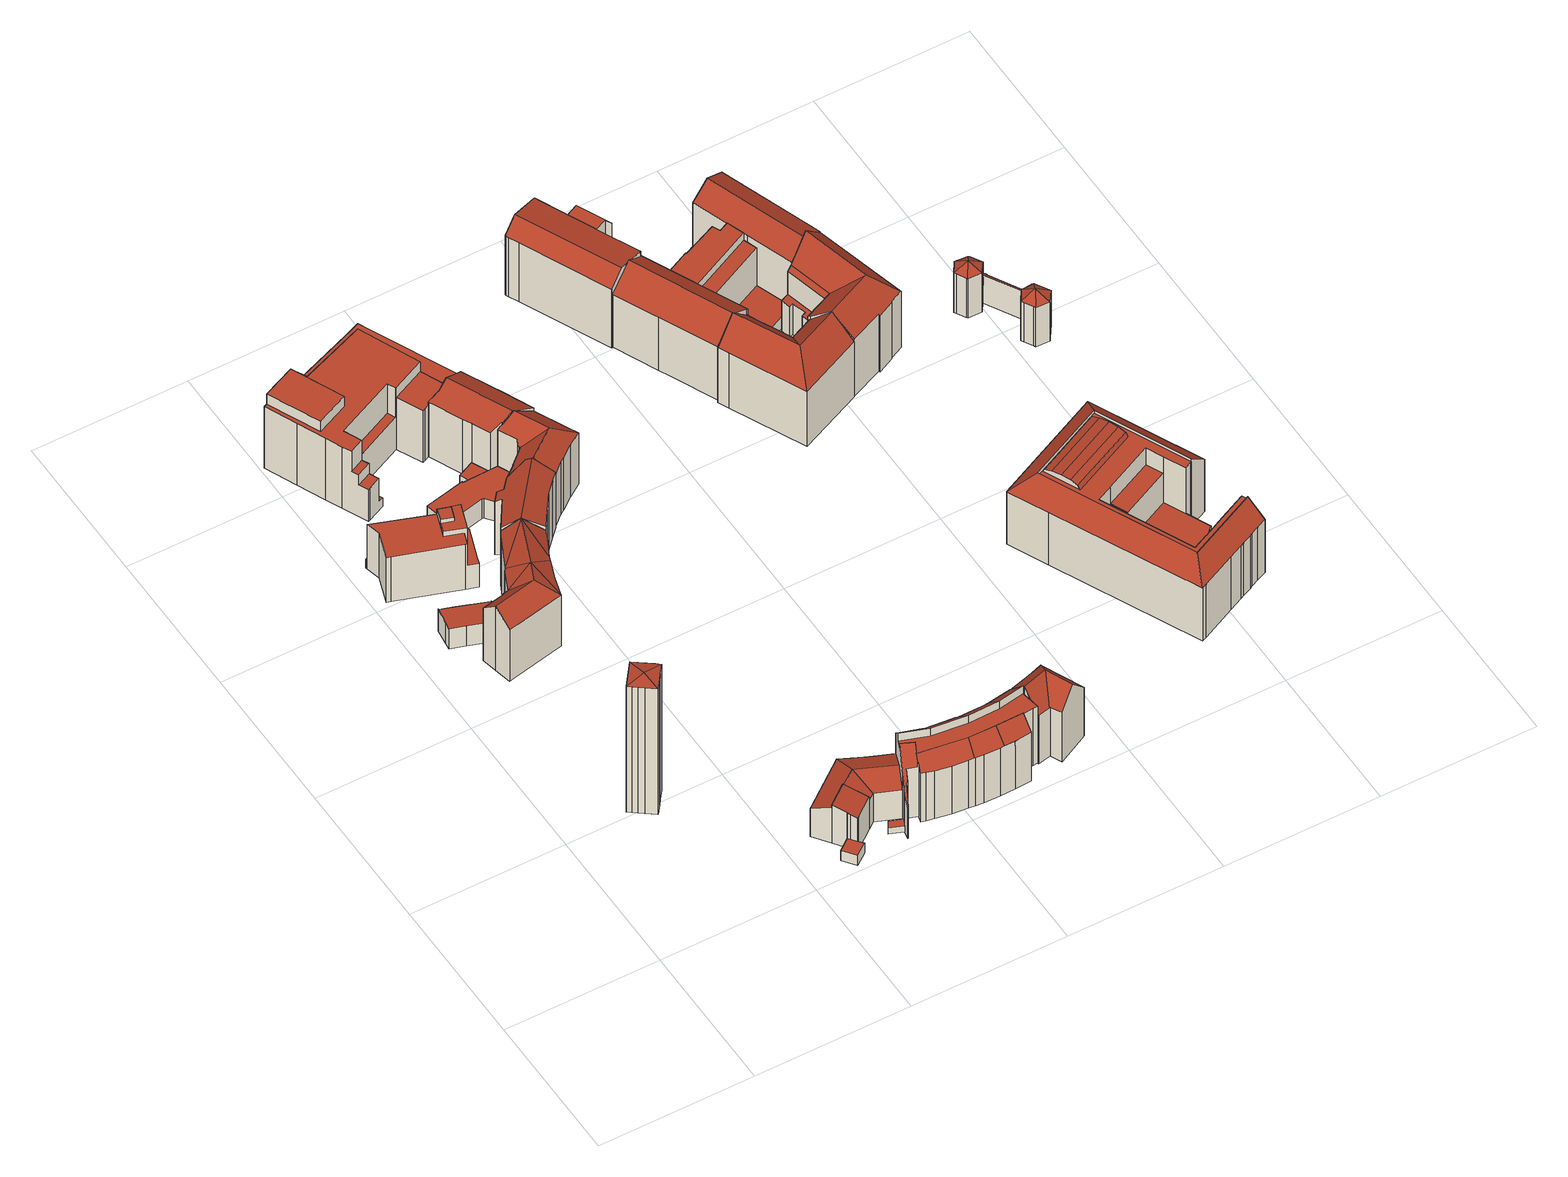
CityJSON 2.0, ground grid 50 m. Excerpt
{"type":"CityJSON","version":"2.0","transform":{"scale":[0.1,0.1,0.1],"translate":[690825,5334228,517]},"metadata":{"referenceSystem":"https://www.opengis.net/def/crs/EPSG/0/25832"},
"CityObjects":{
"building1":{"type":"Building","attributes":{"Gemeindeschluessel":"09162000","HoeheDach":"572.650","HoeheGrund":"520.440","Methode":"2000","NiedrigsteTraufeDesGebaeudes":"571.457","Geometrietyp2DReferenz":"3000","function":"31001_2000","roofType":"3500","measuredHeight":52.21},"geometry":[{"type":"MultiSurface","lod":"2","boundaries":[[[0,1,2,3,4]],[[4,3,5,6]],[[7,8,9,10]],[[4,6,8,7]],[[11,3,2,12]],[[12,2,1,13]],[[14,15,16,17]],[[17,16,18,19]],[[18,16,15,0,4,7]],[[12,13,20,14,17,19,10,9,21,22,11]],[[13,1,0,20]],[[19,18,7,10]],[[6,5,22,21,9,8]],[[20,0,15,14]],[[22,5,3,11]]],"semantics":{"surfaces":[{"type":"RoofSurface"},{"type":"WallSurface"},{"type":"GroundSurface"}],"values":[0,0,1,0,1,1,1,1,0,2,1,1,1,1,1]}}]},
"building2":{"type":"Building","attributes":{"Gemeindeschluessel":"09162000","HoeheDach":"528.881","HoeheGrund":"520.090","Methode":"1000","NiedrigsteTraufeDesGebaeudes":"528.178","Geometrietyp2DReferenz":"3000","function":"31001_9998","roofType":"1000","measuredHeight":8.79,"storeysAboveGround":2},"geometry":[{"type":"MultiSurface","lod":"2","boundaries":[[[23,24,25,26,27,28]],[[29,30,31,32,33,34]],[[29,34,25,24]],[[35,36,37,38]],[[30,29,24,23,28,39,40,35,38,41,42,31]],[[27,43,44,40,39,28]],[[45,32,31,42,41,46]],[[38,37,46,41]],[[26,25,34,33,32,45,46,37,36,44,43,27]],[[40,44,36,35]]],"semantics":{"surfaces":[{"type":"WallSurface"},{"type":"GroundSurface"},{"type":"RoofSurface"}],"values":[0,0,0,0,1,0,0,0,2,0]}}]},
"building3":{"type":"Building","attributes":{"Gemeindeschluessel":"09162000","HoeheDach":"541.550","HoeheGrund":"519.750","Methode":"2000","NiedrigsteTraufeDesGebaeudes":"529.400","Geometrietyp2DReferenz":"3000","function":"31001_9998","roofType":"1000","measuredHeight":21.8,"storeysAboveGround":6},"geometry":[{"type":"MultiSurface","lod":"2","boundaries":[[[47,48,49,50]],[[51,52,53,54,55,56,57]],[[58,59,60,61]],[[62,63,59,58]],[[64,65,66,67]],[[68,53,52,69]],[[70,71,63,62]],[[56,72,73,57]],[[54,74,75,55]],[[50,76,51,57,73,47]],[[49,48,77,78]],[[66,65,79,80]],[[81,82,83,61,60,71,70,84]],[[69,52,51,76]],[[78,77,64,67]],[[75,74,85,84,70,62,58,61,83]],[[86,80,79,81,84,85]],[[47,73,72,82,81,79,65,64,77,48]],[[68,86,85,74,54,53]],[[50,49,78,67,66,80,86,68,69,76]],[[59,63,71,60]],[[75,83,82,72,56,55]]],"semantics":{"surfaces":[{"type":"WallSurface"},{"type":"RoofSurface"},{"type":"GroundSurface"}],"values":[0,1,0,0,0,0,0,0,0,0,0,0,0,0,0,1,0,1,0,2,1,0]}}]},
"building4":{"type":"Building","attributes":{"Gemeindeschluessel":"09162000","HoeheDach":"524.140","HoeheGrund":"520.089","Methode":"2000","NiedrigsteTraufeDesGebaeudes":"524.140","Geometrietyp2DReferenz":"3000","function":"31001_2000","roofType":"1000","measuredHeight":4.05},"geometry":[{"type":"MultiSurface","lod":"2","boundaries":[[[87,88,89,90]],[[88,91,92,93,94,95,89]],[[90,89,95,96]],[[88,87,97,91]],[[96,95,94,98]],[[98,94,93,99]],[[97,87,90,96,98,99,100]],[[100,92,91,97]],[[99,93,92,100]]],"semantics":{"surfaces":[{"type":"WallSurface"},{"type":"RoofSurface"},{"type":"GroundSurface"}],"values":[0,1,0,0,0,0,2,0,0]}}]},
"building5":{"type":"Building","attributes":{"Gemeindeschluessel":"09162000","HoeheDach":"523.122","HoeheGrund":"519.820","Methode":"2000","NiedrigsteTraufeDesGebaeudes":"523.120","Geometrietyp2DReferenz":"3000","function":"31001_2000","roofType":"1000","measuredHeight":3.3},"geometry":[{"type":"MultiSurface","lod":"2","boundaries":[[[101,102,103,104,105,106]],[[107,108,109,110]],[[111,112,113,102,101,106,114,115,116,109,108,117,118,119,120]],[[121,119,118,122]],[[123,120,119,121]],[[80,111,120,123]],[[124,114,106,105]],[[124,125,126,116,115,114]],[[118,117,108,107,127,122]],[[125,124,105,104,103,86,128,80,123,121,122,127,107,110,126]],[[110,109,116,126]],[[128,86,113,112,111,80]],[[103,102,113,86]]],"semantics":{"surfaces":[{"type":"WallSurface"},{"type":"RoofSurface"},{"type":"GroundSurface"}],"values":[0,0,1,0,0,0,0,0,0,2,0,0,0]}}]},
"building6":{"type":"Building","attributes":{"Gemeindeschluessel":"09162000","HoeheDach":"546.240","HoeheGrund":"520.100","Methode":"2000","NiedrigsteTraufeDesGebaeudes":"527.965","Geometrietyp2DReferenz":"3000","function":"31001_9998","roofType":"3100","measuredHeight":26.14,"storeysAboveGround":7},"geometry":[{"type":"MultiSurface","lod":"2","boundaries":[[[129,130,131,132,133,134]],[[135,136,137,138,139,34,29]],[[140,141,142]],[[143,144,141,140]],[[145,146,147,148]],[[149,150,151,152,130,129,134,153]],[[29,34,154,31]],[[155,156,157,158]],[[141,159,160,161,142]],[[144,162,163,164,141]],[[145,153,134,133,165,166,167,146]],[[168,169,170,152,151,150]],[[139,171,172,154,34]],[[173,174,137,136]],[[157,175,140,142,138,137,174]],[[176,163,162,177]],[[171,142,161,178]],[[178,172,171]],[[160,179,180,181,31,154,172,178,161]],[[182,147,146,167]],[[158,157,174,173]],[[160,159,148,147,182,183,184,179]],[[170,169,168,185,186,176,177,187,188,189,155,158,173,136,135,29,31,181,180,179,184,183,182,167,166,165,133,132,131]],[[131,130,152,170]],[[156,190,143,140,175,157]],[[176,186,185,168,150,149,164,163]],[[141,145,148,159]],[[164,149,153,145,141]],[[155,189,188,143,190,156]],[[188,187,177,162,144,143]],[[139,138,142,171]]],"semantics":{"surfaces":[{"type":"WallSurface"},{"type":"RoofSurface"},{"type":"GroundSurface"}],"values":[0,0,1,1,1,1,0,0,1,1,0,0,1,0,1,0,0,1,0,0,0,0,2,0,1,0,1,1,0,0,0]}}]},
"building7":{"type":"Building","attributes":{"Gemeindeschluessel":"09162000","HoeheDach":"535.744","HoeheGrund":"520.195","Methode":"2000","NiedrigsteTraufeDesGebaeudes":"531.723","Geometrietyp2DReferenz":"3000","function":"31001_9998","roofType":"3100","measuredHeight":15.55,"storeysAboveGround":3},"geometry":[{"type":"MultiSurface","lod":"2","boundaries":[[[191,192,193,194,195]],[[196,197,192,191,198,199,200,201,202,203,204,205,206,207,208,209,210,211]],[[199,212,213,200]],[[207,214,215,208]],[[198,216,212,199]],[[200,213,217,201]],[[218,219,220,221,214,222]],[[193,223,221,220]],[[209,224,225,210]],[[218,222,206,205,204]],[[191,195,216,198]],[[221,226,227,225,224,215,214]],[[204,203,228,219,218]],[[210,225,227,211]],[[206,222,214,207]],[[196,229,230,197]],[[201,217,231,202]],[[219,228,232,220]],[[223,230,229,226,221]],[[202,231,228,203]],[[220,232,194,193]],[[208,215,224,209]],[[192,197,230,223,193]],[[196,211,227,226,229]],[[231,217,213,212,216,195,194,232,228]]],"semantics":{"surfaces":[{"type":"WallSurface"},{"type":"GroundSurface"},{"type":"RoofSurface"}],"values":[0,1,0,0,0,0,2,2,0,0,0,2,0,0,0,0,0,0,2,0,0,0,0,0,2]}}]},
"building8":{"type":"Building","attributes":{"Gemeindeschluessel":"09162000","HoeheDach":"522.697","HoeheGrund":"520.207","Methode":"1000","NiedrigsteTraufeDesGebaeudes":"522.697","Geometrietyp2DReferenz":"3000","function":"31001_2000","roofType":"1000","measuredHeight":2.49},"geometry":[{"type":"MultiSurface","lod":"2","boundaries":[[[233,234,235,236]],[[237,238,239,240]],[[239,235,234,240]],[[237,240,234,233]],[[236,235,239,238]],[[233,236,238,237]]],"semantics":{"surfaces":[{"type":"WallSurface"},{"type":"RoofSurface"},{"type":"GroundSurface"}],"values":[0,0,1,0,0,2]}}]},
"building9":{"type":"Building","attributes":{"Gemeindeschluessel":"09162000","HoeheDach":"548.787","HoeheGrund":"519.756","Methode":"2000","NiedrigsteTraufeDesGebaeudes":"523.198","Geometrietyp2DReferenz":"3000","function":"31001_9998","roofType":"1000","measuredHeight":29.03,"storeysAboveGround":6},"geometry":[{"type":"MultiSurface","lod":"2","boundaries":[[[241,242,243,244]],[[245,246,247,248]],[[249,250,251,252]],[[253,254,255,256]],[[257,258,259,260,261,262,248,247,263,264]],[[265,266,267,268]],[[269,241,244,270]],[[270,271,272,273,274,275,276,269]],[[260,259,277,278]],[[259,258,279,277]],[[280,281,282,283]],[[284,285,275,274]],[[286,287,288,289]],[[290,245,248,262]],[[290,291,292,246,245]],[[293,294,285,284]],[[286,289,295,296]],[[297,298,263,247,246]],[[297,299,300,298]],[[298,300,264,263]],[[273,293,284,274]],[[301,302,303,256,255,304]],[[283,268,267,278,277,279,305,280]],[[260,278,267,266,261]],[[246,292,301,304,299,297]],[[252,251,288,287]],[[286,296,302,301,292,291,265,268,283,282,306,271,270,244,243,249,252,287]],[[296,295,303,302]],[[307,281,280,305,257,264,300,299,304,255,254,242,241,269,276,294,293,273,272]],[[266,265,291,290,262,261]],[[294,276,275,285]],[[254,253,250,249,243,242]],[[307,272,271,306]],[[258,257,305,279]],[[281,307,306,282]],[[303,295,289,288,251,250,253,256]]],"semantics":{"surfaces":[{"type":"WallSurface"},{"type":"RoofSurface"},{"type":"GroundSurface"}],"values":[0,0,0,0,0,0,0,0,0,1,0,1,0,1,0,0,0,1,0,0,0,0,0,1,0,0,2,0,1,0,0,0,0,0,0,1]}}]},
"building10":{"type":"Building","attributes":{"Gemeindeschluessel":"09162000","HoeheDach":"546.237","HoeheGrund":"519.580","Methode":"2000","NiedrigsteTraufeDesGebaeudes":"540.852","Geometrietyp2DReferenz":"3000","function":"31001_9998","roofType":"3100","measuredHeight":26.66,"storeysAboveGround":7},"geometry":[{"type":"MultiSurface","lod":"2","boundaries":[[[308,309,310,311]],[[312,313,314,315]],[[316,317,318,319,310,309,314,153]],[[320,318,317,321]],[[322,323,316,153,324,325]],[[311,326,320,321,323,322,325,327,328,329,330,331,332,333,312,315,308]],[[315,314,309,308]],[[329,334,335,330]],[[153,314,313,336,337,338,335,334,339,340,324]],[[333,336,313,312]],[[328,327,340,339,334,329]],[[338,337,332,331,330,335]],[[325,324,340,327]],[[326,319,318,320]],[[321,317,316,323]],[[311,310,319,326]],[[332,337,336,333]]],"semantics":{"surfaces":[{"type":"WallSurface"},{"type":"RoofSurface"},{"type":"GroundSurface"}],"values":[0,0,1,0,0,2,0,0,1,0,0,0,0,0,0,0,0]}}]},
"building11":{"type":"Building","attributes":{"Gemeindeschluessel":"09162000","HoeheDach":"527.352","HoeheGrund":"519.510","Methode":"1000","NiedrigsteTraufeDesGebaeudes":"527.352","Geometrietyp2DReferenz":"3000","function":"31001_9998","roofType":"1000","measuredHeight":7.84,"storeysAboveGround":2},"geometry":[{"type":"MultiSurface","lod":"2","boundaries":[[[341,342,343,344,345,346,347,348,349,350,351,352,353,354,355,356,357,358,359,360,361,362,363,364,365]],[[357,366,367,358]],[[364,368,369,365]],[[345,370,371,346]],[[355,354,353,372,373,374]],[[367,366,375,374,373,372,376,377,378,379,380,381,371,370,382,383,384,385,369,368,386,387,388,389,390]],[[355,374,375,356]],[[356,375,366,357]],[[365,369,385,341]],[[341,385,384,342]],[[358,367,390,359]],[[381,380,348,347,346,371]],[[390,389,388,361,360,359]],[[343,342,384,383]],[[361,388,387,362]],[[348,380,379,349]],[[352,351,377,376,372,353]],[[344,382,370,345]],[[343,383,382,344]],[[386,368,364,363,362,387]],[[351,350,349,379,378,377]]],"semantics":{"surfaces":[{"type":"GroundSurface"},{"type":"WallSurface"},{"type":"RoofSurface"}],"values":[0,1,1,1,1,2,1,1,1,1,1,1,1,1,1,1,1,1,1,1,1]}}]},
"building12":{"type":"Building","attributes":{"Gemeindeschluessel":"09162000","HoeheDach":"540.748","HoeheGrund":"520.040","Methode":"1000","NiedrigsteTraufeDesGebaeudes":"540.748","Geometrietyp2DReferenz":"3000","function":"31001_9998","roofType":"1000","measuredHeight":20.71},"geometry":[{"type":"MultiSurface","lod":"2","boundaries":[[[391,392,393,394,395,396]],[[397,398,399,400,401,402,403,404,396,395,394,405,406]],[[404,407,391,396]],[[399,398,397,408,409,410]],[[406,411,408,397]],[[404,403,402,412,413,407]],[[401,400,399,410,414,415,412,402]],[[407,413,412,415,414,410,409,408,411,416,393,392,391]],[[416,411,406,405,394,393]]],"semantics":{"surfaces":[{"type":"WallSurface"},{"type":"GroundSurface"},{"type":"RoofSurface"}],"values":[0,1,0,0,0,0,0,2,0]}}]},
"building13":{"type":"Building","attributes":{"Gemeindeschluessel":"09162000","HoeheDach":"526.313","HoeheGrund":"520.180","Methode":"1000","NiedrigsteTraufeDesGebaeudes":"526.313","Geometrietyp2DReferenz":"3000","function":"31001_9998","roofType":"1000","measuredHeight":6.13},"geometry":[{"type":"MultiSurface","lod":"2","boundaries":[[[417,418,419,420]],[[418,417,421,422]],[[419,418,422,423]],[[420,424,421,417]],[[420,419,423,424]],[[423,422,421,424]]],"semantics":{"surfaces":[{"type":"WallSurface"},{"type":"RoofSurface"},{"type":"GroundSurface"}],"values":[0,0,1,2,0,0]}}]},
"building14":{"type":"Building","attributes":{"name":"Berufsfachschule","Gemeindeschluessel":"09162000","HoeheDach":"546.110","HoeheGrund":"520.050","Methode":"2000","NiedrigsteTraufeDesGebaeudes":"532.692","Geometrietyp2DReferenz":"3000","function":"31001_9998","roofType":"1000","measuredHeight":26.06,"storeysAboveGround":6},"geometry":[{"type":"MultiSurface","lod":"2","boundaries":[[[425,426,427,428]],[[429,430,431,432]],[[433,434,435,436,437]],[[438,439,432,431]],[[440,441,435,434]],[[442,443,444,445,446,447,448,449]],[[450,451,452,453,454]],[[455,456,457]],[[435,441,458,450,454,459,436]],[[460,461,462,463]],[[464,465,466,467]],[[468,469,430,429]],[[470,471,426,425]],[[472,459,454,473]],[[474,437,436,459,475,476,477,466,465,478]],[[439,479,480,481,440,434,433,482,483,464,467,484,462,461,470,425,428,485,486,443,442,487,488,489,490,491,492,493,494,495,496,468,429,432]],[[494,493,497,498,499]],[[488,500,501,489]],[[473,454,453,502]],[[503,498,497,504,505,506]],[[507,508,501,500,509,449,448]],[[428,427,510,485]],[[511,475,459,472]],[[492,491,512,505,504]],[[442,449,509,487]],[[513,514,503,515]],[[494,499,516,495]],[[517,507,448,447]],[[506,505,512,518,508,507]],[[515,503,506,519]],[[467,466,477,484]],[[485,510,520,486]],[[492,504,497,493]],[[474,478,483,482]],[[487,509,500,488]],[[468,496,521,514,513,469]],[[481,458,441,440]],[[462,484,477,476,522,463]],[[481,480,523,450,458]],[[514,521,516,499,498,503]],[[446,445,456,455]],[[523,451,450]],[[437,474,482,433]],[[495,516,521,496]],[[479,439,438,502,453,452]],[[480,479,452,451,523]],[[483,478,465,464]],[[490,489,501,508,518]],[[444,520,510,427,426,471,460,463,522,457,456,445]],[[444,443,486,520]],[[490,518,512,491]],[[461,460,471,470]],[[519,506,507,517]],[[438,431,430,469,513,515,519,517,447,446,455,457,511,472,473,502]],[[522,476,475,511,457]]],"semantics":{"surfaces":[{"type":"WallSurface"},{"type":"RoofSurface"},{"type":"GroundSurface"}],"values":[0,0,0,0,0,0,1,0,1,0,0,0,0,0,1,2,0,0,0,1,1,0,0,0,0,0,0,0,1,0,0,0,0,0,0,0,0,0,0,1,0,1,0,0,0,0,0,0,1,0,0,0,0,1,0]}}]},
"building15":{"type":"Building","attributes":{"Gemeindeschluessel":"09162000","HoeheDach":"546.209","HoeheGrund":"520.070","Methode":"2000","NiedrigsteTraufeDesGebaeudes":"541.013","Geometrietyp2DReferenz":"3000","function":"31001_9998","roofType":"3100","measuredHeight":26.14,"storeysAboveGround":7},"geometry":[{"type":"MultiSurface","lod":"2","boundaries":[[[524,525,526,527]],[[527,526,528,529]],[[530,531,532,533]],[[534,535,536,537]],[[538,539,540,541]],[[542,543,544,545]],[[546,547,548,549]],[[550,551,552,553]],[[554,555,556,557,558]],[[551,550,541,540]],[[559,560,561,562]],[[563,549,548,564,565]],[[566,567,525,524]],[[563,565,553,552]],[[539,538,535,534]],[[538,541,550,553,565,564,568,557,556,536,535]],[[569,570,571,572]],[[560,559,543,542]],[[537,536,556,555]],[[561,572,571,573,562]],[[548,547,532,531,544,568,564]],[[574,575,570,569]],[[576,577,529,528]],[[545,544,531,530]],[[568,544,543,559,562,573]],[[568,573,571,570,575,576,528,526,525,567,558,557]],[[577,576,575,574]],[[533,532,547,546]],[[563,552,551,540,539,534,537,555,554,566,524,527,529,577,574,569,572,561,560,542,545,530,533,546,549]],[[554,558,567,566]]],"semantics":{"surfaces":[{"type":"WallSurface"},{"type":"RoofSurface"},{"type":"GroundSurface"}],"values":[0,0,0,0,0,0,0,0,0,0,0,0,0,0,0,1,0,0,0,0,1,0,0,0,1,1,0,0,2,0]}}]},
"building16":{"type":"Building","attributes":{"Gemeindeschluessel":"09162000","HoeheDach":"546.200","HoeheGrund":"519.944","Methode":"2000","NiedrigsteTraufeDesGebaeudes":"542.118","Geometrietyp2DReferenz":"3000","function":"31001_9998","roofType":"3100","measuredHeight":26.26,"storeysAboveGround":7},"geometry":[{"type":"MultiSurface","lod":"2","boundaries":[[[578,579,580,581]],[[581,580,582,583,584]],[[585,586,587,588,589]],[[590,591,592,593]],[[594,595,596,597]],[[581,584,598,599,594,597,600,585,589,601,590,593,602,603,604,578]],[[605,606,592,591,607,588,587,582,580,579,608]],[[597,596,609,600]],[[587,586,609,596,595,610,611,583,582]],[[604,608,579,578]],[[601,607,591,590]],[[589,588,607,601]],[[584,583,611,598]],[[598,611,610,599]],[[602,606,605,603]],[[593,592,606,602]],[[603,605,608,604]],[[600,609,586,585]],[[599,610,595,594]]],"semantics":{"surfaces":[{"type":"WallSurface"},{"type":"GroundSurface"},{"type":"RoofSurface"}],"values":[0,0,0,0,0,1,2,0,2,0,0,0,0,0,0,0,0,0,0]}}]},
"building17":{"type":"Building","attributes":{"Gemeindeschluessel":"09162000","HoeheDach":"546.200","HoeheGrund":"519.928","Methode":"2000","NiedrigsteTraufeDesGebaeudes":"539.449","Geometrietyp2DReferenz":"3000","function":"31001_9998","roofType":"3100","measuredHeight":26.27,"storeysAboveGround":5},"geometry":[{"type":"MultiSurface","lod":"2","boundaries":[[[612,613,614,615]],[[616,617,613,612]],[[618,619,620,621,622]],[[623,624,618,622]],[[613,617,625,626,627]],[[613,627,621,620,614]],[[628,625,617,616]],[[629,624,623,630,631]],[[625,628,632,633,626]],[[630,623,622,621,627]],[[630,627,626,633,631]],[[633,632,629,631]],[[629,632,628,616,612,615,619,618,624]],[[620,619,615,614]]],"semantics":{"surfaces":[{"type":"WallSurface"},{"type":"RoofSurface"},{"type":"GroundSurface"}],"values":[0,0,0,0,1,1,0,0,0,1,1,0,2,0]}}]},
"building18":{"type":"Building","attributes":{"Gemeindeschluessel":"09162000","HoeheDach":"546.830","HoeheGrund":"518.520","Methode":"2000","NiedrigsteTraufeDesGebaeudes":"542.405","Geometrietyp2DReferenz":"3000","function":"31001_9998","roofType":"3100","measuredHeight":28.31,"storeysAboveGround":8},"geometry":[{"type":"MultiSurface","lod":"2","boundaries":[[[634,635,636,637,638]],[[639,640,641,642,643,644]],[[645,638,637,646,647,648,649,650,651]],[[634,652,653,654,655,656,657,658,659,660,661,662,663,664,640,639,665,666,667,635]],[[661,660,668,669,670]],[[665,671,672,666]],[[654,650,649,655]],[[664,673,641,640]],[[645,652,634,638]],[[637,636,674,672,671,644,643,668,675,676,677,646]],[[649,648,655]],[[659,675,668,660]],[[653,651,650,654]],[[666,672,674,667]],[[678,670,669,642,641,673,679]],[[667,674,636,635]],[[651,653,652,645]],[[658,676,675,659]],[[657,656,647,646,677]],[[669,668,643,642]],[[678,662,661,670]],[[657,677,676,658]],[[663,679,673,664]],[[639,644,671,665]],[[655,648,647,656]],[[662,678,679,663]]],"semantics":{"surfaces":[{"type":"WallSurface"},{"type":"RoofSurface"},{"type":"GroundSurface"}],"values":[0,0,1,2,0,0,0,0,0,1,0,0,0,0,1,0,0,0,0,0,0,0,0,0,0,0]}}]},
"building19":{"type":"Building","attributes":{"Gemeindeschluessel":"09162000","HoeheDach":"547.920","HoeheGrund":"517.873","Methode":"2000","NiedrigsteTraufeDesGebaeudes":"524.210","Geometrietyp2DReferenz":"3000","function":"31001_9998","roofType":"3100","measuredHeight":30.05,"storeysAboveGround":5},"geometry":[{"type":"MultiSurface","lod":"2","boundaries":[[[680,681,682,683]],[[684,685,686,687]],[[688,689,690,691]],[[688,687,686,692,693,689]],[[694,695,696,697]],[[698,699,700,701]],[[702,703,704,705]],[[694,697,690,689,693]],[[703,702,681,680]],[[706,695,692,686,685,700,699,707]],[[698,705,704,707,699]],[[701,700,685,684]],[[708,706,680,683]],[[709,691,690,697,696,710]],[[693,692,695,694]],[[681,702,705,698,701,684,687,688,691,709,682]],[[708,710,696,695,706]],[[682,709,710,708,683]],[[706,707,704,703,680]]],"semantics":{"surfaces":[{"type":"WallSurface"},{"type":"RoofSurface"},{"type":"GroundSurface"}],"values":[0,0,0,0,0,0,0,1,0,1,0,0,1,0,0,2,1,0,1]}}]},
"building20":{"type":"Building","attributes":{"Gemeindeschluessel":"09162000","HoeheDach":"546.840","HoeheGrund":"518.875","Methode":"2000","NiedrigsteTraufeDesGebaeudes":"523.656","Geometrietyp2DReferenz":"3000","function":"31001_9998","roofType":"3100","measuredHeight":27.96,"storeysAboveGround":7},"geometry":[{"type":"MultiSurface","lod":"2","boundaries":[[[711,712,713,714,715,716,717,718,719]],[[720,721,722,723]],[[724,725,726,727,728,729]],[[730,731,732,733,734,735,711,719,720,723]],[[736,716,715,737]],[[738,739,740,741]],[[742,743,744,745,746]],[[724,729,747,748]],[[737,715,714,749]],[[746,750,751,752,742]],[[730,740,739,753,745,744,754,731]],[[725,755,713,712,756,726]],[[757,743,742,752,751,758,759,760,738,741,761,762,736,737,749,755,725,724,748]],[[734,727,726,756,735]],[[759,763,764,760]],[[728,727,734,733]],[[749,714,713,755]],[[762,761,722,721,718,717]],[[762,717,716,736]],[[746,745,753,764,763,765,750]],[[756,712,711,735]],[[732,747,729,728,733]],[[720,719,718,721]],[[757,748,747,732,731,754]],[[758,765,763,759]],[[751,750,765,758]],[[738,760,764,753,739]],[[761,741,740,730,723,722]],[[757,754,744,743]]],"semantics":{"surfaces":[{"type":"RoofSurface"},{"type":"WallSurface"},{"type":"GroundSurface"}],"values":[0,0,1,1,1,1,1,1,1,1,0,1,2,0,1,1,1,1,1,0,1,0,1,1,1,1,1,1,1]}}]},
"building21":{"type":"Building","attributes":{"Gemeindeschluessel":"09162000","HoeheDach":"523.650","HoeheGrund":"519.020","Methode":"2000","NiedrigsteTraufeDesGebaeudes":"523.650","Geometrietyp2DReferenz":"3000","function":"51009_1610","roofType":"1000","measuredHeight":4.63},"geometry":[{"type":"MultiSurface","lod":"2","boundaries":[[[766,767,768,769,770]],[[771,770,769,772]],[[766,773,774,767]],[[774,773,771,772,775]],[[767,774,775,768]],[[775,772,769,768]],[[766,770,771,773]]],"semantics":{"surfaces":[{"type":"GroundSurface"},{"type":"WallSurface"},{"type":"RoofSurface"}],"values":[0,1,1,2,1,1,1]}}]},
"building22":{"type":"Building","attributes":{"Gemeindeschluessel":"09162000","HoeheDach":"547.510","HoeheGrund":"518.811","Methode":"2000","NiedrigsteTraufeDesGebaeudes":"535.190","Geometrietyp2DReferenz":"3000","function":"31001_9998","roofType":"1000","measuredHeight":28.7,"storeysAboveGround":7},"geometry":[{"type":"MultiSurface","lod":"2","boundaries":[[[776,777,778,779]],[[780,781,782,783]],[[784,785,786,787]],[[788,789,790,791]],[[792,793,784,787]],[[794,795,796,797,798]],[[799,800,801,802,803,804]],[[805,806,807,808]],[[809,810,811,812]],[[813,814,815,816]],[[786,785,817,818]],[[819,820,821,822,823,824]],[[825,826,827,828,789]],[[829,830,810,809]],[[831,814,832,833]],[[834,835,796,795]],[[788,791,836,837,838,824,823,800,799,839,817,785,784,793,832,814,813,811,840,841,812,842]],[[820,818,817,839,843,844,845,821]],[[846,847,836,791,790,848]],[[849,834,795,794,831,833,792,787,786,818,820,819,850,851,847,846,852,853,776,779,854,780,783,855]],[[815,798,797,816]],[[841,805,808,856,829,809,812]],[[853,857,777,776]],[[856,858,830,829]],[[813,816,825,842,812,811]],[[801,800,823,822]],[[819,824,838,850]],[[841,840,806,805]],[[843,839,799,804]],[[850,838,837,851]],[[788,842,825,789]],[[816,797,796,835,826,825]],[[854,859,781,780]],[[831,794,798,815,814]],[[846,848,860,852]],[[808,807,858,856]],[[849,855,861,828,827]],[[801,822,821,845,802]],[[834,849,827,826,835]],[[811,810,830,858,807,806,840]],[[861,782,781,859,778,777,857,860,848,790,789,828]],[[852,860,857,853]],[[803,844,843,804]],[[845,844,803,802]],[[833,832,793,792]],[[779,778,859,854]],[[851,837,836,847]],[[783,782,861,855]]],"semantics":{"surfaces":[{"type":"WallSurface"},{"type":"RoofSurface"},{"type":"GroundSurface"}],"values":[0,0,0,0,0,0,0,1,1,0,0,0,1,1,0,0,1,0,0,2,1,0,0,1,0,0,0,1,0,0,0,1,0,0,0,1,0,1,0,0,1,0,1,0,0,0,0,0]}}]},
"building23":{"type":"Building","attributes":{"Gemeindeschluessel":"09162000","HoeheDach":"548.050","HoeheGrund":"518.009","Methode":"2000","NiedrigsteTraufeDesGebaeudes":"523.982","Geometrietyp2DReferenz":"3000","function":"31001_9998","roofType":"3100","measuredHeight":30.04,"storeysAboveGround":5},"geometry":[{"type":"MultiSurface","lod":"2","boundaries":[[[862,863,864,865,866,867,868,869,870,871,872,873,874,875]],[[876,877,878,879,880]],[[881,882,883,884,885,886,887,888]],[[889,876,880,890,891]],[[868,867,891,890,892,893]],[[894,885,884,895]],[[869,868,893,895,884,883]],[[863,896,897,864]],[[880,898,886,885,894,892,890]],[[881,871,870,882]],[[867,866,899,889,891]],[[889,899,900,897,896,901,902,876]],[[869,883,882,870]],[[899,866,865,900]],[[886,898,903,887]],[[862,875,904,902,901]],[[874,873,878,877,905]],[[876,902,904,905,877]],[[904,875,874,905]],[[871,881,888,872]],[[864,897,900,865]],[[862,901,896,863]],[[892,894,895,893]],[[873,872,888,887,903,879,878]],[[898,880,879,903]]],"semantics":{"surfaces":[{"type":"GroundSurface"},{"type":"RoofSurface"},{"type":"WallSurface"}],"values":[0,1,1,1,2,2,2,2,2,2,2,1,2,2,2,2,2,1,2,2,2,2,1,2,1]}}]},
"building24":{"type":"Building","attributes":{"Gemeindeschluessel":"09162000","HoeheDach":"538.580","HoeheGrund":"519.033","Methode":"2000","NiedrigsteTraufeDesGebaeudes":"538.580","Geometrietyp2DReferenz":"3000","function":"31001_9998","roofType":"1000","measuredHeight":19.55,"storeysAboveGround":4},"geometry":[{"type":"MultiSurface","lod":"2","boundaries":[[[906,907,908,909]],[[910,911,912,913]],[[910,913,908,907]],[[911,910,907,906]],[[909,908,913,912]],[[912,911,906,909]]],"semantics":{"surfaces":[{"type":"WallSurface"},{"type":"RoofSurface"},{"type":"GroundSurface"}],"values":[0,0,1,0,0,2]}}]},
"building25":{"type":"Building","attributes":{"Gemeindeschluessel":"09162000","HoeheDach":"526.750","HoeheGrund":"519.030","Methode":"1000","NiedrigsteTraufeDesGebaeudes":"526.750","Geometrietyp2DReferenz":"3000","function":"31001_9998","roofType":"1000","measuredHeight":7.72,"storeysAboveGround":1},"geometry":[{"type":"MultiSurface","lod":"2","boundaries":[[[914,915,916,917]],[[918,919,920,921,922,923]],[[917,916,924,925]],[[926,927,928,929]],[[906,930,927,926]],[[931,932,933,934]],[[935,936,915,914]],[[937,938,939,940]],[[941,942,919,918,923,924,916,915,936,939,938,943,933,932,928,927,930,944]],[[945,943,938,937]],[[931,934,945,937,940,935,914,917,925,922,921,920,946,947,909,906,926,929]],[[934,933,943,945]],[[929,928,932,931]],[[947,946,920,919,942,941]],[[925,924,923,922]],[[909,944,930,906]],[[947,941,944,909]],[[940,939,936,935]]],"semantics":{"surfaces":[{"type":"WallSurface"},{"type":"RoofSurface"},{"type":"GroundSurface"}],"values":[0,0,0,0,0,0,0,0,1,0,2,0,0,0,0,0,0,0]}}]},
"building26":{"type":"Building","attributes":{"Gemeindeschluessel":"09162000","HoeheDach":"545.430","HoeheGrund":"518.738","Methode":"2000","NiedrigsteTraufeDesGebaeudes":"539.640","Geometrietyp2DReferenz":"3000","function":"31001_9998","roofType":"3100","measuredHeight":26.69,"storeysAboveGround":7},"geometry":[{"type":"MultiSurface","lod":"2","boundaries":[[[948,949,950,951]],[[952,953,949,948]],[[954,955,956,957]],[[958,959,953,952]],[[960,961,962,963]],[[964,965,955,954]],[[966,962,961,967]],[[967,968,950,949,953,959,966]],[[969,970,963,971]],[[972,973,968,967,961,960,974]],[[958,971,963,962,966,959]],[[956,955,965,974,960,963,970,975]],[[976,975,970,969]],[[957,956,975,976]],[[972,974,965,964]],[[972,964,954,957,976,969,971,958,952,948,951,973]],[[951,950,968,973]]],"semantics":{"surfaces":[{"type":"WallSurface"},{"type":"RoofSurface"},{"type":"GroundSurface"}],"values":[0,0,0,0,1,0,0,1,0,0,0,1,0,0,0,2,0]}}]},
"building27":{"type":"Building","attributes":{"Gemeindeschluessel":"09162000","HoeheDach":"537.270","HoeheGrund":"518.543","Methode":"2000","NiedrigsteTraufeDesGebaeudes":"524.870","Geometrietyp2DReferenz":"3000","function":"31001_2000","roofType":"3500","measuredHeight":18.73},"geometry":[{"type":"MultiSurface","lod":"2","boundaries":[[[977,978,979,980,981]],[[982,983,980,979,984]],[[985,986,987,988]],[[989,990,991,992,993]],[[994,995,996,997,998,999]],[[1000,1001,1002,1003]],[[1004,1005,1006,1007]],[[1008,1009,996,995]],[[1010,1011,1012,1013]],[[1014,1015,1016,1017]],[[1018,1019,1000,1003,1020,978,977,1021,1022,1023,1024,1025,1026,1027,1028,1008,995,994,1029,988,987,1030,1031,1013,1012,1032,1033,1034]],[[1035,1036,1037,991,1004]],[[1038,1004,1007,1039,1040]],[[1041,1035,1004,1042]],[[993,992,998,997]],[[1026,1040,1039,1027]],[[1043,1044,1045,1046,1047,1048]],[[1031,1049,1010,1013]],[[1028,1027,1039,1007,1006]],[[1050,1016,983]],[[1029,1051,985,988]],[[1020,984,979,978]],[[993,997,996,1009,989]],[[1022,1035,1041,1023]],[[1018,1034,1044,1043,1050,1052]],[[1048,1017,1016,1050,1043]],[[1052,1050,983]],[[1008,1028,1006,1005,990,989,1009]],[[1032,1046,1045,1033]],[[1021,977,981,1015,1014,1053,1037,1036]],[[1047,1054,1017,1048]],[[1055,1049,1031,1030]],[[991,990,1005,1004]],[[1024,1056,1057,1025]],[[999,1051,1029,994]],[[1057,1056,1042,1004,1038]],[[1033,1045,1044,1034]],[[1032,1012,1011,1054,1047,1046]],[[1020,1003,1002,982,984]],[[1018,1052,1058,1019]],[[987,986,1055,1030]],[[1002,1001,1059,983,982]],[[1022,1021,1036,1035]],[[1026,1025,1057,1038,1040]],[[1058,1052,983,1059]],[[1000,1019,1058,1059,1001]],[[1024,1023,1041,1042,1056]],[[1010,1049,1055,986,985,1051,999,998,992,1053,1014,1017,1054,1011]],[[992,991,1037,1053]],[[983,1016,1015,981,980]]],"semantics":{"surfaces":[{"type":"WallSurface"},{"type":"RoofSurface"},{"type":"GroundSurface"}],"values":[0,1,0,0,0,0,1,0,0,0,2,1,1,1,0,0,1,0,0,1,0,0,1,0,0,0,1,0,0,0,0,0,1,0,0,1,0,0,0,0,0,1,0,0,1,0,0,1,0,1]}}]}
},
"vertices":[
[262,444,545],[284,473,545],[296,488,545],[318,517,545],[255,507,556],[304,528,545],[248,570,545],[192,497,545],[247,570,545],[247,570,34],[192,497,34],[318,517,34],[296,488,34],[284,473,34],[233,466,34],[233,466,545],[218,477,545],[218,477,34],[205,487,545],[205,487,34],[262,444,34],[248,570,34],[304,528,34],
[120,1256,31],[136,1251,31],[136,1251,112],[120,1256,112],[90,1266,112],[90,1266,31],[220,1222,31],[238,1287,31],[239,1289,31],[239,1289,119],[238,1287,119],[220,1222,112],[99,1339,31],[99,1339,119],[100,1338,119],[100,1338,31],[90,1267,31],[92,1288,31],[146,1322,31],[238,1289,31],[90,1267,112],[92,1288,114],[238,1289,119],[146,1322,119],
[244,1434,210],[47,1500,210],[47,1500,28],[244,1434,28],[280,1421,124],[287,1442,124],[323,1545,124],[300,1552,124],[271,1469,124],[263,1472,124],[249,1432,124],[253,1509,230],[253,1509,245],[217,1521,245],[217,1521,230],[266,1547,230],[266,1547,245],[36,1512,210],[63,1592,210],[63,1592,28],[36,1512,28],[323,1545,28],[287,1442,28],[230,1559,230],[230,1559,245],[263,1472,210],[249,1432,210],[300,1552,230],[271,1469,230],[280,1421,28],[33,1504,210],[33,1504,28],[52,1637,210],[52,1637,28],[235,1571,210],[207,1491,210],[207,1491,230],[235,1571,230],[239,1570,230],[239,1570,28],
[662,48,31],[662,48,71],[674,33,71],[674,33,31],[661,48,71],[649,64,71],[642,72,71],[604,43,71],[634,3,71],[634,3,31],[661,48,31],[604,43,31],[642,72,31],[649,64,31],
[230,1600,61],[246,1594,61],[246,1594,28],[230,1600,28],[208,1608,28],[208,1608,61],[278,1693,28],[278,1693,61],[286,1654,61],[286,1654,28],[52,1637,61],[183,1590,61],[239,1570,61],[208,1616,61],[254,1620,61],[292,1623,61],[276,1692,61],[250,1687,61],[54,1644,61],[51,1643,61],[54,1644,28],[250,1687,28],[51,1643,28],[208,1616,28],[254,1620,28],[292,1623,28],[276,1692,28],[183,1590,28],
[444,1348,239],[449,1345,234],[449,1345,31],[444,1348,31],[392,1372,31],[392,1372,287],[223,1202,31],[223,1197,31],[223,1197,243],[223,1202,239],[223,1202,110],[299,1161,292],[324,1222,292],[243,1206,239],[358,1117,239],[358,1118,239],[386,1375,292],[336,1399,245],[321,1370,244],[280,1283,241],[402,1251,244],[408,1264,243],[428,1304,239],[446,1340,235],[387,1375,292],[239,1289,118],[170,1078,31],[170,1078,239],[158,1132,292],[158,1132,31],[277,1277,241],[276,1275,241],[274,1276,239],[374,1176,243],[394,1231,244],[396,1237,244],[387,1375,31],[386,1375,31],[336,1399,31],[408,1264,31],[428,1304,31],[446,1340,31],[243,1206,110],[240,1288,118],[148,1182,31],[148,1182,243],[216,1144,292],[394,1231,31],[374,1176,31],[274,1276,119],[276,1275,31],[274,1276,31],[240,1288,31],[321,1370,31],[280,1283,31],[277,1277,31],[402,1251,31],[396,1237,31],[358,1118,31],[358,1117,31],[190,1082,31],[190,1082,239],
[666,51,32],[729,100,32],[729,100,147],[729,100,165],[666,51,165],[827,88,32],[753,118,32],[662,48,32],[661,48,32],[649,64,32],[642,72,32],[643,72,32],[615,110,32],[577,161,32],[579,162,32],[582,164,32],[734,280,32],[767,261,32],[801,246,32],[825,234,32],[882,213,32],[661,48,165],[649,64,170],[734,280,147],[767,261,149],[662,48,165],[642,72,174],[577,161,147],[615,110,176],[682,161,176],[736,202,176],[582,164,147],[752,117,147],[801,246,149],[825,234,149],[854,149,176],[882,213,147],[615,110,187],[827,88,149],[753,118,148],[643,72,174],[682,161,187],
[818,65,32],[818,65,57],[807,41,57],[807,41,32],[777,80,32],[765,59,32],[765,59,57],[777,80,57],
[162,2137,277],[372,2217,277],[372,2217,28],[162,2137,28],[172,1894,62],[172,1894,157],[156,1886,157],[156,1886,62],[496,1933,28],[496,1933,238],[467,1920,238],[467,1920,28],[456,2024,238],[456,2024,277],[350,1975,277],[350,1975,238],[169,1858,277],[169,1858,197],[179,1836,197],[179,1836,157],[192,1806,157],[192,1806,62],[144,1913,157],[144,1913,277],[151,1787,28],[151,1787,157],[147,1785,157],[147,1785,28],[148,2166,277],[148,2166,28],[4,2103,28],[4,2103,277],[15,2108,277],[15,2108,318],[119,2153,318],[119,2153,277],[133,1815,197],[133,1815,157],[123,1837,197],[110,1866,277],[87,1915,277],[87,1915,28],[110,1866,28],[89,1944,318],[192,1991,318],[410,1905,28],[448,1911,28],[448,1911,238],[410,1905,238],[209,1813,62],[209,1813,28],[172,1894,28],[89,1944,277],[192,1991,277],[395,1898,238],[395,1898,28],[348,1975,157],[337,2001,157],[348,1975,277],[337,2001,277],[349,1975,28],[387,1894,28],[387,1894,238],[349,1975,277],[123,1837,277],[48,2003,28],[48,2003,277],
[574,1502,26],[574,1502,251],[549,1477,254],[549,1477,26],[514,1563,26],[514,1563,281],[527,1550,292],[527,1550,26],[392,1372,289],[449,1345,251],[480,1393,254],[514,1440,256],[480,1393,26],[449,1345,26],[387,1375,26],[392,1372,26],[336,1399,258],[336,1399,26],[514,1440,26],[396,1492,26],[395,1493,26],[380,1505,26],[404,1534,26],[419,1522,26],[420,1522,26],[448,1554,26],[380,1505,239],[404,1534,239],[448,1554,252],[420,1522,251],[419,1522,251],[395,1493,251],[396,1492,251],
[544,1657,25],[542,1652,25],[541,1648,25],[541,1642,25],[541,1637,25],[488,1588,25],[489,1588,25],[490,1587,25],[489,1587,25],[478,1578,25],[474,1575,25],[431,1628,25],[425,1636,25],[424,1636,25],[420,1636,25],[295,1609,25],[292,1623,25],[286,1654,25],[278,1693,25],[363,1711,25],[406,1720,25],[406,1716,25],[499,1718,25],[519,1719,25],[546,1661,25],[292,1623,104],[286,1654,104],[519,1719,104],[546,1661,104],[541,1637,104],[488,1588,104],[425,1636,104],[424,1636,104],[420,1636,104],[295,1609,104],[431,1628,104],[474,1575,104],[478,1578,104],[489,1587,104],[490,1587,104],[489,1588,104],[541,1642,104],[541,1648,104],[542,1652,104],[544,1657,104],[499,1718,104],[406,1716,104],[406,1720,104],[363,1711,104],[278,1693,104],
[148,2167,237],[355,2246,237],[401,2264,237],[401,2264,30],[355,2246,30],[148,2167,30],[520,1944,30],[499,1935,30],[496,1933,30],[433,2076,30],[372,2216,30],[372,2217,30],[369,2216,30],[162,2137,30],[415,2233,30],[544,1955,30],[162,2137,237],[520,1944,237],[499,1935,237],[496,1933,237],[544,1955,237],[372,2217,237],[369,2216,237],[433,2076,237],[372,2216,237],[415,2233,237],
[497,1719,32],[497,1719,93],[433,1717,93],[433,1717,32],[470,1776,32],[470,1776,93],[417,1751,93],[417,1751,32],
[804,17,30],[804,17,157],[802,18,157],[802,18,30],[1252,73,30],[1252,73,261],[1237,72,261],[1237,72,30],[1004,28,30],[1024,26,30],[1024,26,225],[1022,26,225],[1004,28,224],[1200,68,261],[1200,68,30],[1049,24,30],[1049,24,224],[882,213,30],[827,88,30],[827,88,230],[848,136,281],[848,136,261],[859,161,261],[859,161,291],[882,213,231],[1116,23,224],[1158,23,224],[1203,26,226],[1200,65,270],[1113,64,270],[887,118,261],[887,118,281],[879,99,261],[1100,22,223],[1026,66,270],[828,61,206],[828,61,30],[838,84,30],[838,84,231],[879,49,30],[879,49,226],[865,52,228],[865,52,30],[1242,130,30],[1242,130,261],[824,62,30],[824,62,205],[1026,66,261],[1113,64,261],[953,34,223],[874,88,270],[868,73,252],[870,72,251],[904,43,225],[1203,26,30],[1150,23,30],[1100,22,30],[953,34,30],[904,43,30],[870,72,30],[807,41,30],[818,65,30],[887,212,30],[924,204,30],[955,193,30],[1019,183,30],[1053,180,30],[1092,178,30],[1139,178,30],[1202,184,30],[1216,186,30],[1233,189,30],[1139,178,228],[1157,180,227],[1202,184,230],[924,204,226],[955,193,226],[1200,65,261],[1159,120,291],[1092,178,228],[1062,179,226],[1058,118,291],[943,132,291],[960,192,225],[887,212,230],[807,41,180],[874,88,261],[1053,180,227],[1242,134,261],[1242,134,291],[1159,120,261],[1216,186,231],[943,132,261],[1019,183,228],[1058,118,261],[818,65,206],[1233,189,231],[868,73,233],[1150,23,223],
[542,1652,31],[542,1652,246],[544,1656,249],[544,1656,31],[546,1661,252],[546,1661,31],[663,1574,31],[663,1574,243],[624,1544,243],[624,1544,31],[490,1587,31],[490,1587,248],[488,1588,247],[488,1588,31],[489,1587,248],[489,1587,31],[474,1575,31],[474,1575,249],[690,1640,31],[690,1640,241],[709,1604,240],[709,1604,31],[609,1533,31],[609,1533,243],[574,1502,240],[574,1502,31],[448,1554,249],[448,1554,31],[514,1563,31],[514,1563,275],[541,1642,31],[541,1637,31],[541,1637,242],[541,1638,241],[541,1642,242],[645,1737,240],[645,1737,31],[576,1726,31],[576,1726,291],[527,1550,31],[529,1548,292],[527,1550,291],[541,1648,31],[541,1648,244],[624,1621,292],[534,1720,31],[534,1720,263],[564,1724,285],[564,1724,31],[574,1726,292],[533,1721,31],[533,1721,263],[519,1719,252],[519,1719,31],
[448,1911,29],[448,1911,272],[467,1920,284],[467,1920,29],[480,1926,292],[496,1933,282],[496,1933,29],[576,1726,29],[576,1726,290],[572,1726,292],[564,1724,288],[564,1724,29],[533,1721,29],[533,1721,271],[497,1719,252],[497,1719,29],[587,1865,29],[587,1865,251],[603,1832,251],[603,1832,29],[520,1944,29],[544,1955,29],[645,1737,29],[534,1720,29],[470,1776,29],[457,1802,29],[410,1905,29],[457,1802,251],[470,1776,251],[534,1720,271],[410,1905,251],[645,1737,252],[544,1955,252],[520,1944,267],
[1242,130,29],[1242,130,292],[1233,189,229],[1233,189,29],[1252,73,29],[1252,73,231],[1354,224,29],[1314,211,29],[1314,211,230],[1352,224,229],[1354,224,227],[1412,94,227],[1412,94,29],[1252,70,227],[1292,79,224],[1323,153,292],[1252,70,29],[1312,43,29],[1361,68,292],[1312,43,229],[1295,79,29],[1295,79,227],
[1054,2000,15],[1115,2029,15],[1115,2029,294],[1097,2020,298],[1054,2000,256],[1119,2197,15],[1163,2217,15],[1163,2217,268],[1120,2197,268],[1120,2197,278],[1119,2197,278],[1053,2000,254],[949,2340,298],[906,2320,256],[907,2316,256],[907,2316,255],[910,2310,255],[925,2279,256],[1053,2000,15],[925,2279,15],[910,2310,15],[907,2316,15],[906,2320,15],[1034,2380,15],[1035,2379,15],[1036,2379,15],[1079,2285,15],[1124,2306,15],[1171,2203,15],[1173,2199,15],[1172,2198,15],[1181,2064,15],[1182,2063,15],[1182,2061,15],[1079,2285,278],[1079,2285,268],[1124,2306,268],[1181,2064,278],[1182,2063,278],[1172,2198,268],[1182,2061,278],[1036,2379,278],[1035,2379,278],[1034,2380,278],[1171,2203,268],[1173,2199,268],
[1326,1417,232],[1326,1417,9],[1531,1508,9],[1531,1508,232],[1343,1712,9],[1343,1712,236],[1358,1677,238],[1358,1677,9],[1438,1712,9],[1438,1712,72],[1440,1713,72],[1440,1713,9],[1364,1679,231],[1364,1679,72],[1396,1610,72],[1396,1610,231],[1471,1643,231],[1471,1643,72],[1327,1742,9],[1327,1742,238],[1330,1744,235],[1330,1744,9],[1216,1651,9],[1216,1651,231],[1201,1683,232],[1201,1683,9],[1361,1513,309],[1267,1714,309],[1501,1575,309],[1472,1643,9],[1472,1643,231],
[1263,1898,247],[1473,1997,247],[1465,2019,247],[1454,2052,247],[1423,2038,247],[1412,2062,247],[1300,2013,247],[1299,2016,247],[1225,1981,247],[1225,1981,67],[1299,2016,67],[1261,2100,67],[1186,2065,67],[1530,1838,19],[1477,1986,19],[1477,1986,219],[1489,1953,219],[1489,1953,67],[1530,1838,67],[1186,2065,255],[1334,1746,255],[1334,1746,67],[1283,1856,67],[1283,1856,219],[1263,1898,219],[1412,2062,19],[1423,2038,19],[1182,2061,19],[1182,2061,259],[1182,2063,259],[1182,2063,19],[1201,1683,19],[1327,1742,19],[1327,1742,260],[1274,1717,298],[1201,1683,234],[1487,1818,67],[1487,1818,19],[1454,2052,19],[1119,1860,234],[1119,1860,19],[1135,1827,19],[1128,2035,298],[1330,1744,258],[1465,2019,19],[1473,1997,219],[1330,1744,19],[1055,1999,19],[1054,2000,19],[1115,2029,19],[1261,2100,19],[1300,2013,19],[1054,2000,234],[1115,2029,287],[1055,1999,234],
[1423,2038,20],[1412,2062,20],[1373,2149,20],[1413,2167,20],[1454,2052,20],[1454,2052,66],[1413,2167,66],[1423,2038,66],[1412,2062,66],[1373,2149,66],
[2087,333,18],[2087,333,232],[2060,321,232],[2060,321,18],[2002,294,18],[2002,294,232],[1892,242,233],[1892,242,18],[2012,668,282],[1988,721,282],[1988,721,18],[2012,668,18],[1904,310,282],[1904,310,292],[2130,416,292],[2130,416,282],[2043,602,18],[2043,602,282],[2128,642,18],[1965,991,18],[1965,991,231],[1965,990,232],[2128,642,231],[1781,624,282],[1914,336,282],[1914,336,182],[1805,572,182],[1805,572,216],[1781,624,216],[1751,689,294],[1965,789,294],[1955,810,302],[1742,710,302],[1705,788,294],[1918,888,294],[1915,896,282],[1702,796,282],[1934,905,282],[2069,614,282],[2069,614,292],[1934,905,292],[1829,647,282],[1829,647,18],[1962,358,18],[1853,593,18],[1853,593,182],[1962,359,182],[1962,359,282],[1962,358,282],[1683,787,292],[1603,819,231],[1662,694,232],[1875,236,234],[1715,767,302],[1928,867,302],[2069,614,18],[2066,613,282],[2066,613,18],[1603,820,18],[1603,820,231],[2127,422,282],[2122,434,282],[2035,393,282],[1829,646,282],[1968,782,282],[1755,681,282],[1683,787,282],[1829,646,216],[1853,594,216],[1853,594,182],[2154,365,18],[2127,422,18],[2154,365,232],[1662,694,18],[2035,393,18],[2122,434,18],[2122,350,18],[2096,338,18],[2046,315,18],[1876,235,18],[1728,738,305],[2096,338,232],[1942,839,305],[2046,315,232],[2122,350,232],[1876,235,233],
[1692,1577,10],[1691,1574,10],[1639,1549,10],[1637,1553,10],[1531,1508,10],[1472,1643,10],[1440,1713,10],[1519,1747,10],[1506,1792,10],[1494,1787,10],[1487,1818,10],[1530,1838,10],[1659,1899,10],[1735,1597,10],[1651,1642,310],[1594,1868,310],[1530,1838,239],[1528,1837,237],[1564,1692,237],[1494,1787,133],[1506,1792,133],[1519,1747,133],[1506,1741,133],[1523,1674,133],[1549,1685,133],[1513,1830,133],[1487,1818,133],[1501,1576,310],[1469,1650,237],[1472,1643,243],[1469,1650,70],[1440,1713,70],[1523,1674,70],[1506,1741,70],[1691,1574,238],[1639,1549,237],[1549,1685,226],[1531,1508,242],[1637,1553,241],[1692,1577,241],[1732,1595,241],[1513,1830,226],[1735,1597,237],[1659,1899,237],
[2012,668,20],[2012,668,216],[1853,593,216],[1853,593,20],[1988,721,216],[1988,721,20],[1829,647,20],[1829,647,216],
[2032,446,20],[2032,446,98],[2030,433,98],[2030,433,20],[2032,405,98],[2035,393,98],[2035,393,20],[2032,405,20],[2032,406,20],[2032,406,98],[2031,419,98],[2031,419,20],[2043,602,20],[2043,602,98],[2079,525,98],[2079,525,20],[2012,668,98],[2069,516,20],[2069,516,98],[2060,507,98],[2060,507,20],[2035,459,20],[2035,459,98],[2044,484,20],[2044,484,98],[2039,472,98],[2039,472,20],[1962,358,98],[2024,388,98],[2051,496,98],[1853,593,98],[2051,496,20],[2024,388,20],[1962,358,20],
[1611,2034,17],[1611,2034,226],[1658,1901,226],[1658,1901,17],[1599,2068,17],[1599,2068,226],[1465,2019,17],[1465,2019,245],[1454,2052,245],[1454,2052,17],[1543,2225,17],[1543,2225,226],[1592,1868,284],[1656,1898,244],[1540,2223,244],[1476,2194,284],[1477,1986,17],[1477,1986,245],[1540,2223,226],[1656,1898,226],[1659,1899,226],[1417,2169,17],[1417,2169,248],[1476,2194,17],[1530,1838,17],[1659,1899,17],[1530,1838,245],[1413,2167,245],[1413,2167,17],
[2086,1484,15],[2050,1483,15],[2050,1483,174],[2051,1483,174],[2086,1484,174],[2026,1444,175],[2071,1443,203],[2026,1445,174],[2027,1626,114],[2023,1623,119],[2023,1623,15],[2027,1626,15],[1991,1662,79],[1991,1662,174],[2013,1624,174],[2013,1624,126],[2013,1624,79],[2019,1630,15],[2000,1663,15],[2000,1663,79],[2018,1632,79],[2018,1632,119],[2019,1630,119],[2045,1412,15],[2045,1412,174],[2031,1436,174],[2031,1436,15],[1967,1627,203],[1988,1662,175],[1987,1662,175],[1946,1665,175],[1993,1662,15],[1993,1662,79],[2105,1489,114],[2101,1486,119],[2101,1486,15],[2105,1489,15],[2085,1485,130],[2085,1485,174],[2091,1485,174],[2091,1485,126],[2094,1403,15],[2049,1404,15],[2026,1445,15],[2009,1619,15],[1990,1591,15],[1945,1591,15],[1942,1595,15],[1927,1622,15],[1923,1630,15],[1946,1665,15],[1987,1662,15],[2024,1632,15],[2097,1492,15],[2102,1495,15],[2119,1453,15],[2122,1444,15],[2120,1442,15],[1990,1591,174],[2009,1619,174],[2009,1618,174],[1924,1628,176],[1946,1665,174],[1923,1630,174],[1945,1591,174],[1944,1592,175],[2118,1438,79],[2120,1442,79],[2122,1444,79],[2119,1453,79],[2101,1485,79],[2091,1485,79],[2102,1495,114],[2118,1438,174],[2024,1632,114],[2094,1403,174],[2009,1618,130],[2101,1485,119],[2097,1492,119],[1942,1595,175],[1927,1622,176],[2049,1404,174],[2049,1405,174]
]}
